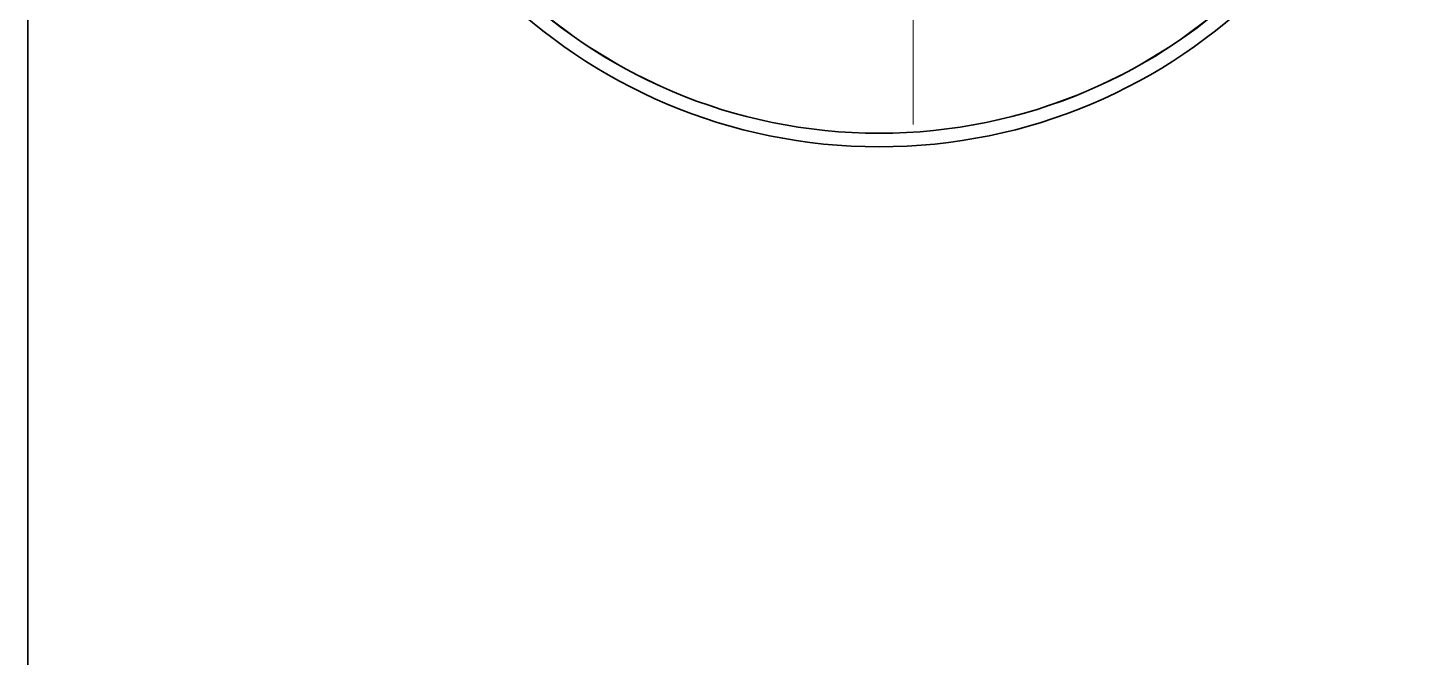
# Model space of a CAD drawing. Header units: millimetres. Extents: x 7914 to 16415, y -883 to 305.
# Drawn here: x 8299.22 to 8319.72, y -56.44 to -47.2 of the extents above; entities that cross this region are included whole.
import ezdxf

# ---------------------------------------------------------------- set-up
doc = ezdxf.new("R2010")
doc.units = ezdxf.units.MM
doc.linetypes.add('CENTER-HOKUTO', pattern=[23, 20, -1, 1, -1])
doc.linetypes.add('HIDDEN-HOKUTO', pattern=[3.8, 2.5, -1.3])
doc.layers.add('AM_7', color=2, linetype='CENTER-HOKUTO', lineweight=30)
doc.layers.add('AM_HID', color=1, linetype='HIDDEN-HOKUTO', lineweight=25)

msp = doc.modelspace()

# ---------------------------------------------------------------- linework, layer by layer
at = {"color": 7, "lineweight": 35}
msp.add_line((8299.223, 14.056), (8299.223, -77.944), dxfattribs=at)
for radius in [8, 7.8]:
    msp.add_circle((8311.723, -40.944), radius, dxfattribs=at)
at = {"layer": 'AM_7', "color": 2, "lineweight": 13}
msp.add_line((8312.223, -33.274), (8312.223, -48.614), dxfattribs=at)
at = {"layer": 'AM_HID', "color": 1, "lineweight": 13, "ltscale": 4}
msp.add_circle((8311.723, -40.944), 7.8, dxfattribs=at)

doc.saveas('drawing.dxf')
